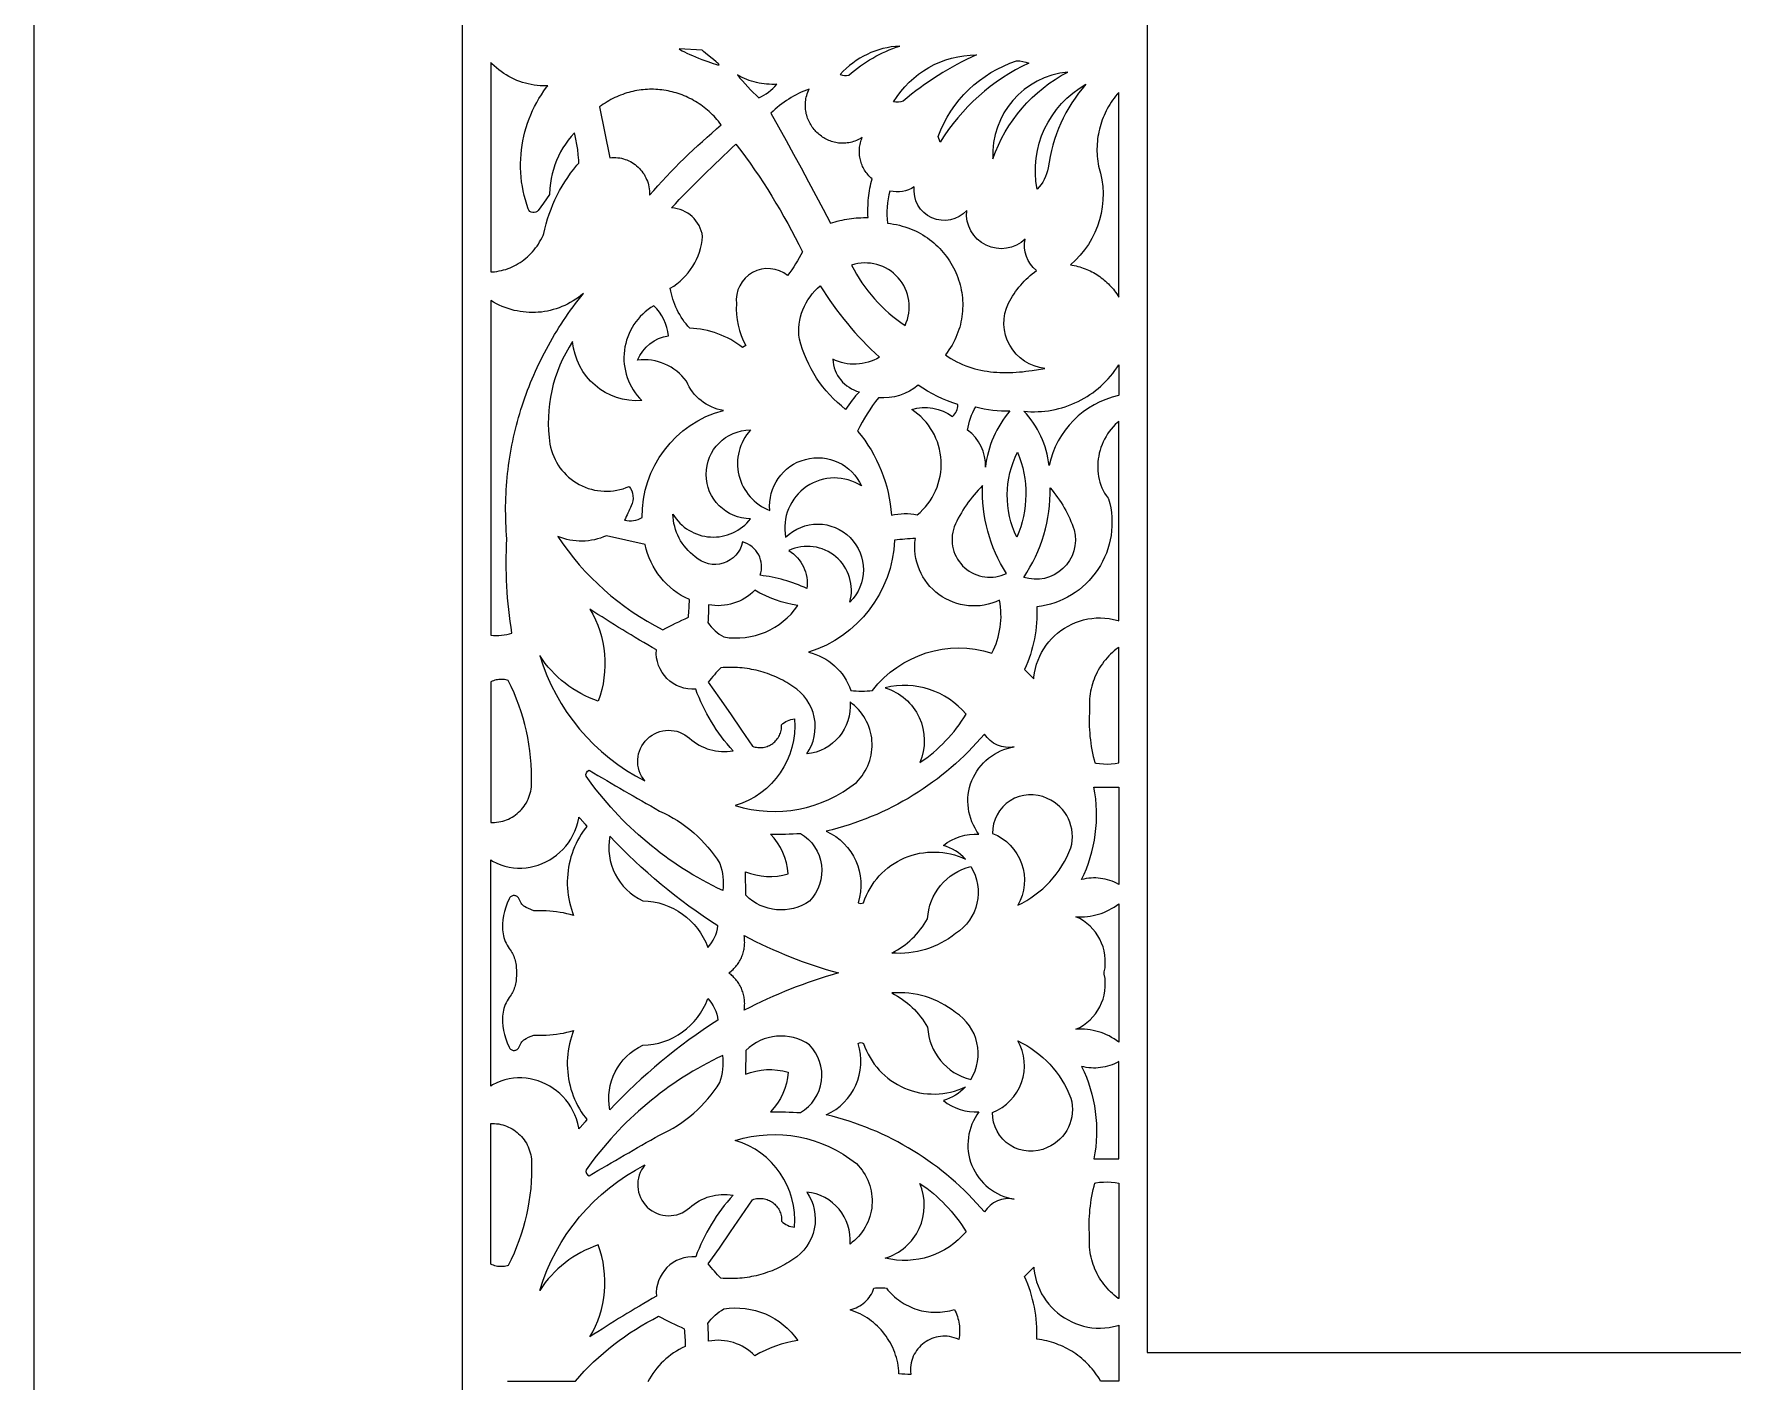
# Model space of a CAD drawing. Extents: x -625 to 625, y -425 to 425.
# Drawn here: x -625 to -327.6, y -235 to 1 of the extents above; entities that cross this region are included whole.
import ezdxf

# ---------------------------------------------------------------- set-up
doc = ezdxf.new("R2010")
doc.units = 0
doc.header["$MEASUREMENT"] = 0
doc.layers.add('COUCHE_3', color=150, linetype='CONTINUOUS')
doc.layers.add('LAYER_1', color=18, linetype='CONTINUOUS')

msp = doc.modelspace()

# ---------------------------------------------------------------- linework, layer by layer
at = {"layer": 'COUCHE_3'}
msp.add_lwpolyline([(-550, -345, 0.414214), (-545, -350), (545, -350, 0.414214), (550, -345), (550, 345, 0.414214), (545, 350), (-545, 350, 0.414214), (-550, 345)], format="xyb", close=True, dxfattribs=at)
msp.add_lwpolyline([(430, -230), (430, 230), (-430, 230), (-430, -230)], close=True, dxfattribs=at)
at = {"layer": 'LAYER_1'}
for points in [[(-625, -425), (625, -425), (625, 425), (-625, 425)], [(-512.02, -1.59), (-511.76, -1.75), (-511.44, -1.93), (-511.06, -2.12), (-510.63, -2.33), (-510.15, -2.55), (-509.65, -2.77), (-508.59, -3.22), (-508.05, -3.43), (-507.51, -3.63), (-507, -3.82), (-506.51, -3.99), (-506.05, -4.14), (-505.64, -4.26), (-505.28, -4.35), (-504.98, -4.4), (-505.06, -4.29), (-505.17, -4.16), (-505.33, -4.01), (-505.51, -3.84), (-505.95, -3.47), (-506.43, -3.08), (-507.37, -2.34), (-507.73, -2.03), (-507.86, -1.91), (-507.95, -1.81)], [(-525.92, -11.74), (-524.13, -20.67), (-523.77, -20.63), (-523.43, -20.62), (-523.08, -20.63), (-522.74, -20.65), (-522.41, -20.7), (-522.08, -20.76), (-521.75, -20.84), (-521.44, -20.94), (-521.13, -21.05), (-520.82, -21.18), (-520.53, -21.33), (-520.24, -21.49), (-519.97, -21.67), (-519.7, -21.86), (-519.44, -22.07), (-519.2, -22.29), (-518.96, -22.52), (-518.74, -22.76), (-518.53, -23.02), (-518.33, -23.29), (-518.15, -23.56), (-517.98, -23.85), (-517.83, -24.15), (-517.69, -24.46), (-517.56, -24.77), (-517.45, -25.1), (-517.36, -25.43), (-517.29, -25.77), (-517.23, -26.12), (-517.19, -26.47), (-517.17, -26.83), (-517.17, -27.2), (-516.44, -26.37), (-515.7, -25.55), (-514.96, -24.74), (-514.21, -23.94), (-513.45, -23.14), (-512.68, -22.36), (-511.91, -21.57), (-511.12, -20.8), (-510.34, -20.04), (-509.54, -19.28), (-508.74, -18.53), (-507.93, -17.79), (-507.11, -17.05), (-506.29, -16.33), (-505.46, -15.61), (-504.63, -14.9), (-504.87, -14.58), (-505.12, -14.27), (-505.37, -13.97), (-505.63, -13.68), (-505.89, -13.39), (-506.16, -13.11), (-506.44, -12.84), (-506.72, -12.58), (-507.01, -12.33), (-507.3, -12.08), (-507.6, -11.85), (-507.9, -11.62), (-508.2, -11.4), (-508.51, -11.19), (-508.83, -10.98), (-509.15, -10.79), (-509.47, -10.6), (-509.79, -10.42), (-510.12, -10.25), (-510.46, -10.09), (-510.79, -9.94), (-511.13, -9.8), (-511.47, -9.66), (-511.82, -9.53), (-512.16, -9.41), (-512.51, -9.3), (-512.86, -9.2), (-513.22, -9.11), (-513.57, -9.03), (-513.93, -8.95), (-514.29, -8.88), (-514.65, -8.83), (-515.01, -8.78), (-515.37, -8.74), (-515.73, -8.71), (-516.1, -8.68), (-516.46, -8.67), (-516.83, -8.66), (-517.19, -8.67), (-517.56, -8.68), (-517.92, -8.7), (-518.29, -8.74), (-518.65, -8.78), (-519.01, -8.82), (-519.38, -8.88), (-519.74, -8.95), (-520.1, -9.03), (-520.46, -9.11), (-520.82, -9.21), (-521.18, -9.31), (-521.53, -9.42), (-521.88, -9.55), (-522.24, -9.68), (-522.58, -9.82), (-522.93, -9.97), (-523.28, -10.13), (-523.62, -10.3), (-523.96, -10.48), (-524.29, -10.66), (-524.62, -10.86), (-524.95, -11.07), (-525.28, -11.28), (-525.6, -11.51)], [(-501.79, -6.15), (-501.35, -6.69), (-500.91, -7.21), (-500.45, -7.73), (-499.99, -8.23), (-499.51, -8.73), (-499.03, -9.21), (-498.53, -9.68), (-498.03, -10.14), (-497.58, -9.93), (-497.15, -9.69), (-496.73, -9.43), (-496.32, -9.14), (-495.93, -8.83), (-495.56, -8.5), (-495.21, -8.15), (-494.87, -7.77), (-495.32, -7.8), (-495.77, -7.8), (-496.22, -7.79), (-496.67, -7.77), (-497.12, -7.73), (-497.56, -7.67), (-498, -7.59), (-498.44, -7.49), (-498.87, -7.38), (-499.31, -7.26), (-499.73, -7.11), (-500.15, -6.95), (-500.57, -6.78), (-500.98, -6.58), (-501.39, -6.38)], [(-489.24, -8.62), (-489.71, -8.79), (-490.17, -8.98), (-490.62, -9.18), (-491.07, -9.4), (-491.52, -9.62), (-491.95, -9.86), (-492.38, -10.11), (-492.8, -10.37), (-493.22, -10.64), (-493.63, -10.92), (-494.03, -11.22), (-494.42, -11.53), (-494.81, -11.84), (-495.18, -12.17), (-495.55, -12.51), (-495.91, -12.86), (-494.58, -15.25), (-493.25, -17.64), (-491.94, -20.04), (-490.63, -22.45), (-489.33, -24.86), (-488.04, -27.27), (-486.77, -29.69), (-485.5, -32.12), (-485.1, -31.99), (-484.69, -31.88), (-484.29, -31.77), (-483.88, -31.67), (-483.47, -31.58), (-483.06, -31.5), (-482.65, -31.42), (-482.23, -31.36), (-481.82, -31.3), (-481.4, -31.25), (-480.99, -31.21), (-480.57, -31.18), (-480.15, -31.16), (-479.73, -31.15), (-479.31, -31.14), (-478.89, -31.14), (-478.92, -30.71), (-478.93, -30.28), (-478.93, -29.85), (-478.93, -29.42), (-478.91, -29), (-478.89, -28.57), (-478.86, -28.14), (-478.82, -27.71), (-478.78, -27.28), (-478.72, -26.86), (-478.66, -26.43), (-478.58, -26.01), (-478.5, -25.59), (-478.42, -25.17), (-478.32, -24.75), (-478.21, -24.33), (-478.41, -24.16), (-478.59, -23.99), (-478.77, -23.81), (-478.93, -23.62), (-479.09, -23.43), (-479.24, -23.23), (-479.39, -23.03), (-479.52, -22.82), (-479.64, -22.61), (-479.76, -22.39), (-479.86, -22.17), (-479.96, -21.94), (-480.05, -21.71), (-480.13, -21.48), (-480.2, -21.25), (-480.26, -21.01), (-480.31, -20.77), (-480.35, -20.53), (-480.39, -20.28), (-480.41, -20.04), (-480.42, -19.79), (-480.43, -19.55), (-480.42, -19.3), (-480.41, -19.05), (-480.38, -18.8), (-480.34, -18.56), (-480.3, -18.31), (-480.24, -18.07), (-480.18, -17.82), (-480.1, -17.58), (-480.01, -17.34), (-479.92, -17.1), (-480.17, -17.26), (-480.44, -17.4), (-480.7, -17.53), (-480.96, -17.64), (-481.22, -17.75), (-481.48, -17.84), (-481.75, -17.91), (-482.01, -17.98), (-482.27, -18.03), (-482.54, -18.07), (-482.8, -18.1), (-483.06, -18.12), (-483.32, -18.13), (-483.57, -18.12), (-483.83, -18.11), (-484.08, -18.08), (-484.33, -18.05), (-484.58, -18), (-484.83, -17.95), (-485.07, -17.88), (-485.31, -17.8), (-485.55, -17.72), (-485.78, -17.63), (-486.01, -17.52), (-486.24, -17.41), (-486.46, -17.29), (-486.67, -17.16), (-486.88, -17.03), (-487.09, -16.88), (-487.29, -16.73), (-487.48, -16.57), (-487.67, -16.41), (-487.86, -16.24), (-488.03, -16.06), (-488.2, -15.87), (-488.37, -15.68), (-488.52, -15.48), (-488.67, -15.28), (-488.81, -15.07), (-488.95, -14.85), (-489.07, -14.63), (-489.19, -14.4), (-489.3, -14.17), (-489.4, -13.94), (-489.5, -13.7), (-489.58, -13.46), (-489.65, -13.21), (-489.72, -12.96), (-489.77, -12.71), (-489.81, -12.45), (-489.85, -12.19), (-489.87, -11.92), (-489.88, -11.66), (-489.89, -11.39), (-489.88, -11.12), (-489.85, -10.85), (-489.82, -10.57), (-489.78, -10.3), (-489.72, -10.02), (-489.65, -9.74), (-489.57, -9.46), (-489.47, -9.18), (-489.36, -8.9)], [(-545, -104.3), (-544.53, -104.35), (-544.06, -104.37), (-543.59, -104.37), (-543.12, -104.33), (-542.65, -104.27), (-542.19, -104.19), (-541.73, -104.07), (-541.28, -103.93), (-541.44, -102.91), (-541.59, -101.89), (-541.72, -100.86), (-541.84, -99.84), (-541.95, -98.81), (-542.04, -97.78), (-542.11, -96.75), (-542.18, -95.72), (-542.23, -94.69), (-542.26, -93.66), (-542.28, -92.63), (-542.29, -91.6), (-542.28, -90.57), (-542.26, -89.54), (-542.22, -88.5), (-542.17, -87.47), (-542.23, -86.75), (-542.28, -86.03), (-542.32, -85.31), (-542.35, -84.59), (-542.37, -83.87), (-542.38, -83.14), (-542.39, -82.42), (-542.39, -81.71), (-542.37, -80.99), (-542.35, -80.27), (-542.32, -79.55), (-542.28, -78.84), (-542.24, -78.12), (-542.18, -77.41), (-542.11, -76.69), (-542.04, -75.98), (-541.96, -75.27), (-541.87, -74.56), (-541.77, -73.85), (-541.66, -73.14), (-541.54, -72.44), (-541.42, -71.73), (-541.29, -71.03), (-541.14, -70.33), (-540.99, -69.63), (-540.83, -68.93), (-540.67, -68.24), (-540.49, -67.54), (-540.31, -66.85), (-540.11, -66.16), (-539.91, -65.48), (-539.7, -64.79), (-539.49, -64.11), (-539.26, -63.43), (-539.03, -62.75), (-538.79, -62.07), (-538.54, -61.4), (-538.28, -60.73), (-538.01, -60.06), (-537.74, -59.4), (-537.45, -58.73), (-537.16, -58.07), (-536.86, -57.42), (-536.56, -56.76), (-536.24, -56.11), (-535.92, -55.47), (-535.59, -54.82), (-535.25, -54.18), (-534.9, -53.54), (-534.54, -52.91), (-534.18, -52.28), (-533.81, -51.65), (-533.43, -51.03), (-533.05, -50.41), (-532.65, -49.79), (-532.25, -49.18), (-531.84, -48.57), (-531.42, -47.97), (-531, -47.36), (-530.56, -46.77), (-530.12, -46.18), (-529.67, -45.59), (-529.22, -45), (-528.75, -44.42), (-529.2, -44.79), (-529.65, -45.13), (-530.11, -45.45), (-530.58, -45.75), (-531.06, -46.03), (-531.54, -46.29), (-532.03, -46.53), (-532.53, -46.74), (-533.03, -46.94), (-533.54, -47.12), (-534.05, -47.27), (-534.56, -47.41), (-535.08, -47.52), (-535.6, -47.62), (-536.13, -47.69), (-536.66, -47.74), (-537.18, -47.77), (-537.71, -47.78), (-538.24, -47.77), (-538.78, -47.74), (-539.31, -47.68), (-539.84, -47.61), (-540.37, -47.51), (-540.89, -47.4), (-541.42, -47.26), (-541.94, -47.1), (-542.46, -46.92), (-542.98, -46.71), (-543.49, -46.49), (-544, -46.24), (-544.5, -45.97), (-545, -45.68)], [(-540.51, -163.5), (-540.5, -163.78), (-540.5, -164.05), (-540.52, -164.33), (-540.54, -164.6), (-540.57, -164.87), (-540.61, -165.14), (-540.67, -165.41), (-540.73, -165.67), (-540.8, -165.93), (-540.88, -166.18), (-540.97, -166.43), (-541.07, -166.67), (-541.19, -166.9), (-541.31, -167.12), (-541.44, -167.34), (-541.58, -167.54), (-541.76, -167.79), (-541.96, -168.09), (-542.14, -168.4), (-542.3, -168.72), (-542.44, -169.04), (-542.57, -169.37), (-542.68, -169.7), (-542.77, -170.04), (-542.84, -170.38), (-542.9, -170.72), (-542.94, -171.07), (-542.96, -171.43), (-542.96, -172.13), (-542.9, -172.84), (-542.77, -173.56), (-542.6, -174.29), (-542.37, -175.02), (-542.1, -175.76), (-541.78, -176.49), (-541.72, -176.62), (-541.63, -176.74), (-541.54, -176.83), (-541.44, -176.92), (-541.32, -176.98), (-541.2, -177.03), (-541.08, -177.06), (-540.95, -177.07), (-540.83, -177.07), (-540.7, -177.05), (-540.58, -177.01), (-540.46, -176.95), (-540.35, -176.88), (-540.25, -176.79), (-540.16, -176.68), (-540.09, -176.56), (-539.78, -175.96), (-539.65, -175.76), (-539.53, -175.58), (-539.42, -175.44), (-539.31, -175.33), (-539.19, -175.23), (-539.09, -175.14), (-538.78, -174.96), (-538.39, -174.77), (-537.45, -174.38), (-537.07, -174.4), (-536.46, -174.41), (-535.86, -174.41), (-535.26, -174.39), (-534.65, -174.35), (-534.05, -174.29), (-533.45, -174.22), (-532.86, -174.13), (-532.26, -174.02), (-531.67, -173.89), (-531.08, -173.75), (-530.49, -173.59), (-530.67, -174.09), (-530.87, -174.68), (-531.05, -175.29), (-531.2, -175.89), (-531.32, -176.51), (-531.42, -177.12), (-531.5, -177.74), (-531.55, -178.35), (-531.58, -178.97), (-531.58, -179.59), (-531.56, -180.21), (-531.52, -180.83), (-531.45, -181.44), (-531.36, -182.05), (-531.24, -182.66), (-531.1, -183.26), (-530.94, -183.86), (-530.75, -184.45), (-530.54, -185.04), (-530.31, -185.61), (-530.05, -186.18), (-529.77, -186.74), (-529.46, -187.28), (-529.14, -187.82), (-528.79, -188.34), (-528.41, -188.85), (-528.15, -189.17), (-528.47, -189.56), (-529.31, -190.56), (-529.54, -190.8), (-529.56, -190.65), (-529.74, -189.85), (-529.97, -189.08), (-530.26, -188.35), (-530.59, -187.64), (-530.97, -186.97), (-531.4, -186.33), (-531.86, -185.73), (-532.36, -185.17), (-532.89, -184.64), (-533.46, -184.16), (-534.05, -183.73), (-534.67, -183.33), (-535.32, -182.98), (-535.98, -182.67), (-536.67, -182.42), (-537.37, -182.21), (-538.08, -182.05), (-538.81, -181.94), (-539.54, -181.89), (-540.28, -181.89), (-541.02, -181.95), (-541.76, -182.06), (-542.5, -182.23), (-543.23, -182.46), (-543.95, -182.75), (-544.66, -183.11), (-545, -183.31), (-545, -165.94), (-545, -163.5), (-545, -161.07), (-545, -143.7), (-544.66, -143.9), (-543.95, -144.25), (-543.23, -144.55), (-542.5, -144.78), (-541.76, -144.95), (-541.02, -145.06), (-540.28, -145.12), (-539.54, -145.12), (-538.81, -145.06), (-538.08, -144.96), (-537.37, -144.8), (-536.67, -144.59), (-535.98, -144.33), (-535.32, -144.03), (-534.67, -143.68), (-534.05, -143.28), (-533.46, -142.84), (-532.89, -142.36), (-532.36, -141.84), (-531.86, -141.28), (-531.4, -140.68), (-530.97, -140.04), (-530.59, -139.37), (-530.26, -138.66), (-529.97, -137.92), (-529.74, -137.15), (-529.56, -136.35), (-529.54, -136.2), (-529.31, -136.45), (-528.47, -137.45), (-528.15, -137.83), (-528.41, -138.15), (-528.79, -138.67), (-529.14, -139.19), (-529.46, -139.72), (-529.77, -140.27), (-530.05, -140.83), (-530.31, -141.4), (-530.54, -141.97), (-530.75, -142.56), (-530.94, -143.15), (-531.1, -143.74), (-531.24, -144.35), (-531.36, -144.95), (-531.45, -145.56), (-531.52, -146.18), (-531.56, -146.8), (-531.58, -147.41), (-531.58, -148.03), (-531.55, -148.65), (-531.5, -149.27), (-531.42, -149.89), (-531.32, -150.5), (-531.2, -151.11), (-531.05, -151.72), (-530.87, -152.32), (-530.67, -152.92), (-530.49, -153.42), (-531.08, -153.26), (-531.67, -153.11), (-532.26, -152.99), (-532.86, -152.88), (-533.45, -152.79), (-534.05, -152.71), (-534.65, -152.66), (-535.26, -152.62), (-535.86, -152.6), (-536.46, -152.59), (-537.07, -152.61), (-537.45, -152.63), (-538.39, -152.23), (-538.78, -152.05), (-539.09, -151.86), (-539.19, -151.78), (-539.31, -151.68), (-539.42, -151.56), (-539.53, -151.42), (-539.65, -151.25), (-539.78, -151.04), (-540.09, -150.45), (-540.16, -150.32), (-540.25, -150.22), (-540.35, -150.12), (-540.46, -150.05), (-540.58, -150), (-540.7, -149.96), (-540.83, -149.94), (-540.95, -149.93), (-541.08, -149.95), (-541.2, -149.98), (-541.32, -150.03), (-541.44, -150.09), (-541.54, -150.17), (-541.63, -150.27), (-541.72, -150.38), (-541.78, -150.52), (-542.1, -151.25), (-542.37, -151.99), (-542.6, -152.72), (-542.77, -153.45), (-542.9, -154.17), (-542.96, -154.88), (-542.96, -155.57), (-542.94, -155.94), (-542.9, -156.28), (-542.84, -156.63), (-542.77, -156.97), (-542.68, -157.3), (-542.57, -157.64), (-542.44, -157.96), (-542.3, -158.29), (-542.14, -158.6), (-541.96, -158.91), (-541.76, -159.22), (-541.58, -159.47), (-541.44, -159.67), (-541.31, -159.89), (-541.19, -160.11), (-541.07, -160.34), (-540.97, -160.58), (-540.88, -160.83), (-540.8, -161.08), (-540.73, -161.34), (-540.67, -161.6), (-540.61, -161.86), (-540.57, -162.13), (-540.54, -162.4), (-540.52, -162.68), (-540.5, -162.95), (-540.5, -163.23)], [(-484.11, -163.5), (-485.18, -163.81), (-486.24, -164.13), (-487.3, -164.47), (-488.36, -164.81), (-489.41, -165.18), (-490.45, -165.55), (-491.49, -165.94), (-492.53, -166.34), (-493.56, -166.76), (-494.58, -167.19), (-495.6, -167.63), (-496.62, -168.09), (-497.62, -168.56), (-498.63, -169.04), (-499.62, -169.54), (-500.61, -170.04), (-500.57, -169.81), (-500.55, -169.57), (-500.53, -169.34), (-500.52, -169.1), (-500.51, -168.87), (-500.52, -168.63), (-500.53, -168.4), (-500.55, -168.17), (-500.58, -167.94), (-500.62, -167.71), (-500.67, -167.48), (-500.72, -167.26), (-500.78, -167.04), (-500.85, -166.82), (-500.93, -166.6), (-501.01, -166.39), (-501.1, -166.18), (-501.2, -165.97), (-501.3, -165.76), (-501.42, -165.56), (-501.54, -165.36), (-501.66, -165.17), (-501.8, -164.98), (-501.94, -164.8), (-502.08, -164.62), (-502.24, -164.44), (-502.4, -164.27), (-502.56, -164.11), (-502.74, -163.95), (-502.91, -163.79), (-503.1, -163.65), (-503.29, -163.5), (-503.1, -163.36), (-502.91, -163.21), (-502.74, -163.06), (-502.56, -162.9), (-502.4, -162.73), (-502.24, -162.56), (-502.08, -162.39), (-501.94, -162.21), (-501.8, -162.02), (-501.66, -161.84), (-501.54, -161.64), (-501.42, -161.45), (-501.3, -161.24), (-501.2, -161.04), (-501.1, -160.83), (-501.01, -160.62), (-500.93, -160.41), (-500.85, -160.19), (-500.78, -159.97), (-500.72, -159.75), (-500.67, -159.52), (-500.62, -159.3), (-500.58, -159.07), (-500.55, -158.84), (-500.53, -158.61), (-500.52, -158.37), (-500.51, -158.14), (-500.52, -157.91), (-500.53, -157.67), (-500.55, -157.43), (-500.57, -157.2), (-500.61, -156.96), (-499.62, -157.47), (-498.63, -157.97), (-497.62, -158.45), (-496.62, -158.92), (-495.6, -159.38), (-494.58, -159.82), (-493.56, -160.25), (-492.53, -160.66), (-491.49, -161.07), (-490.45, -161.46), (-489.41, -161.83), (-488.36, -162.19), (-487.3, -162.54), (-486.24, -162.88), (-485.18, -163.2)], [(-482.07, -222.53), (-481.71, -222.43), (-481.35, -222.31), (-481.01, -222.17), (-480.67, -222.01), (-480.35, -221.83), (-480.05, -221.63), (-479.75, -221.41), (-479.47, -221.17), (-479.21, -220.92), (-478.96, -220.65), (-478.73, -220.36), (-478.52, -220.06), (-478.33, -219.75), (-478.15, -219.42), (-478, -219.08), (-477.87, -218.72), (-477.6, -218.69), (-477.32, -218.67), (-477.05, -218.65), (-476.78, -218.65), (-476.51, -218.65), (-476.24, -218.67), (-475.97, -218.69), (-475.7, -218.72), (-475.43, -219.06), (-475.15, -219.38), (-474.86, -219.68), (-474.56, -219.98), (-474.25, -220.26), (-473.93, -220.53), (-473.6, -220.78), (-473.27, -221.02), (-472.92, -221.25), (-472.57, -221.46), (-472.21, -221.66), (-471.85, -221.85), (-471.48, -222.02), (-471.1, -222.18), (-470.71, -222.32), (-470.33, -222.45), (-469.93, -222.57), (-469.54, -222.67), (-469.14, -222.75), (-468.73, -222.82), (-468.33, -222.88), (-467.92, -222.92), (-467.51, -222.94), (-467.09, -222.95), (-466.68, -222.94), (-466.27, -222.92), (-465.85, -222.88), (-465.44, -222.83), (-465.02, -222.76), (-464.61, -222.67), (-464.2, -222.57), (-463.79, -222.45), (-463.64, -222.75), (-463.5, -223.06), (-463.37, -223.38), (-463.26, -223.7), (-463.16, -224.03), (-463.08, -224.35), (-463.01, -224.68), (-462.95, -225.02), (-462.91, -225.35), (-462.88, -225.69), (-462.87, -226.03), (-462.87, -226.37), (-462.89, -226.71), (-462.92, -227.04), (-462.96, -227.38), (-463.02, -227.72), (-463.22, -227.63), (-463.42, -227.55), (-463.82, -227.4), (-464.23, -227.29), (-464.63, -227.21), (-465.03, -227.16), (-465.43, -227.13), (-465.83, -227.14), (-466.22, -227.17), (-466.61, -227.23), (-466.99, -227.31), (-467.36, -227.42), (-467.72, -227.55), (-468.07, -227.7), (-468.42, -227.87), (-468.75, -228.07), (-469.06, -228.29), (-469.36, -228.52), (-469.65, -228.78), (-469.92, -229.05), (-470.17, -229.34), (-470.4, -229.65), (-470.62, -229.97), (-470.81, -230.31), (-470.98, -230.66), (-471.13, -231.03), (-471.25, -231.4), (-471.35, -231.79), (-471.42, -232.19), (-471.46, -232.6), (-471.48, -233.02), (-471.47, -233.23), (-471.46, -233.45), (-471.44, -233.66), (-471.41, -233.88), (-471.93, -233.85), (-472.45, -233.82), (-472.97, -233.77), (-473.49, -233.71), (-473.52, -233.23), (-473.57, -232.75), (-473.64, -232.28), (-473.72, -231.81), (-473.82, -231.35), (-473.94, -230.9), (-474.08, -230.45), (-474.23, -230), (-474.4, -229.57), (-474.59, -229.14), (-474.79, -228.72), (-475, -228.31), (-475.24, -227.91), (-475.48, -227.52), (-475.74, -227.14), (-476.02, -226.77), (-476.3, -226.4), (-476.61, -226.05), (-476.92, -225.72), (-477.25, -225.39), (-477.59, -225.07), (-477.94, -224.77), (-478.31, -224.48), (-478.68, -224.2), (-479.07, -223.94), (-479.47, -223.69), (-479.88, -223.46), (-480.3, -223.24), (-480.73, -223.04), (-481.16, -222.85), (-481.61, -222.68)]]:
    msp.add_lwpolyline(points, close=True, dxfattribs=at)
for points in [[(-473.37, -1.1, 0.199902), (-483.77, -6.06, 0.180062), (-482.28, -6.18, -0.103073)], [(-459.92, -2.63, 0.071113), (-472.77, -10.75, -0.152933), (-474.44, -10.86, -0.262057)], [(-545, -40.67), (-544.72, -40.66), (-544.32, -40.62), (-543.91, -40.57), (-543.52, -40.5), (-543.13, -40.42), (-542.74, -40.32), (-542.35, -40.21), (-541.97, -40.08), (-541.6, -39.93), (-541.23, -39.77), (-540.87, -39.6), (-540.52, -39.41), (-540.17, -39.21), (-539.83, -38.99), (-539.49, -38.77), (-539.17, -38.52), (-538.85, -38.27), (-538.54, -38), (-538.24, -37.72), (-537.95, -37.43), (-537.67, -37.12), (-537.4, -36.8), (-537.14, -36.47), (-536.89, -36.13), (-536.65, -35.78), (-536.43, -35.42), (-536.21, -35.05), (-536.01, -34.66), (-535.83, -34.27), (-535.68, -33.93), (-535.51, -33.15), (-535.29, -32.26), (-535.03, -31.39), (-534.75, -30.52), (-534.44, -29.67), (-534.1, -28.83), (-533.74, -28.01), (-533.35, -27.2), (-532.93, -26.4), (-532.49, -25.62), (-532.02, -24.85), (-531.52, -24.1), (-531, -23.37), (-530.46, -22.66), (-529.89, -21.97), (-529.57, -21.61), (-529.59, -21.06), (-529.66, -20.14), (-529.76, -19.23), (-529.9, -18.32), (-530.08, -17.42), (-530.29, -16.53), (-530.35, -16.3), (-530.38, -16.33), (-530.92, -16.94), (-531.43, -17.58), (-531.9, -18.25), (-532.34, -18.94), (-532.75, -19.65), (-533.12, -20.38), (-533.45, -21.14), (-533.75, -21.91), (-534.01, -22.69), (-534.23, -23.5), (-534.41, -24.31), (-534.55, -25.14), (-534.65, -25.98), (-534.73, -27.12), (-535.76, -28.63), (-536.68, -29.88, -0.606754), (-538.43, -29.61), (-538.69, -28.85), (-538.93, -28.06), (-539.13, -27.27), (-539.31, -26.47), (-539.46, -25.67), (-539.58, -24.87), (-539.67, -24.06), (-539.73, -23.26), (-539.76, -22.45), (-539.76, -21.65), (-539.74, -20.85), (-539.69, -20.05), (-539.61, -19.26), (-539.5, -18.47), (-539.37, -17.68), (-539.21, -16.9), (-539.02, -16.13), (-538.8, -15.36), (-538.56, -14.61), (-538.29, -13.86), (-537.99, -13.12), (-537.67, -12.39), (-537.32, -11.68), (-536.95, -10.98), (-536.55, -10.29), (-536.13, -9.61), (-535.68, -8.96), (-535.2, -8.31), (-534.99, -8.05), (-535.29, -8.06), (-535.82, -8.06), (-536.34, -8.04), (-536.87, -7.99), (-537.39, -7.92), (-537.91, -7.84), (-538.42, -7.73), (-538.93, -7.6), (-539.43, -7.45), (-539.92, -7.28), (-540.41, -7.1), (-540.89, -6.89), (-541.36, -6.66), (-541.83, -6.42), (-542.28, -6.15), (-542.73, -5.87), (-543.17, -5.57), (-543.59, -5.25), (-544, -4.91), (-544.41, -4.56), (-544.8, -4.19), (-545, -3.98)], [(-452.89, -3.67, -0.088638), (-450.76, -4.06, 0.14465), (-466.27, -17.92), (-466.61, -16.92, -0.228526)], [(-443.92, -5.64, 0.400641), (-457.05, -20.83, -0.191625)], [(-440.77, -7.78, 0.148801), (-447.35, -22.43, -0.149579), (-449.31, -26.18, -0.32029)], [(-435, -45.07), (-435, -9.21), (-435.29, -9.54), (-435.57, -9.88), (-435.83, -10.23), (-436.09, -10.58), (-436.33, -10.94), (-436.57, -11.31), (-436.79, -11.68), (-437, -12.06), (-437.2, -12.44), (-437.39, -12.83), (-437.57, -13.23), (-437.73, -13.62), (-437.89, -14.03), (-438.03, -14.43), (-438.16, -14.84), (-438.28, -15.26), (-438.39, -15.67), (-438.48, -16.09), (-438.57, -16.52), (-438.64, -16.94), (-438.7, -17.37), (-438.74, -17.8), (-438.78, -18.23), (-438.8, -18.67), (-438.81, -19.1), (-438.81, -19.54), (-438.79, -19.97), (-438.76, -20.41), (-438.72, -20.85), (-438.67, -21.28), (-438.6, -21.72), (-438.52, -22.16, -0.303459), (-443.46, -39.44), (-443.13, -39.49), (-442.81, -39.56), (-442.48, -39.62), (-442.16, -39.7), (-441.84, -39.79), (-441.53, -39.89), (-441.21, -39.99), (-440.9, -40.1), (-440.6, -40.23), (-440.3, -40.36), (-440, -40.49), (-439.71, -40.64), (-439.42, -40.79), (-439.14, -40.95), (-438.86, -41.12), (-438.59, -41.3), (-438.32, -41.48), (-438.06, -41.68), (-437.8, -41.87), (-437.54, -42.08), (-437.3, -42.29), (-437.06, -42.51), (-436.82, -42.74), (-436.59, -42.97), (-436.37, -43.21), (-436.15, -43.46), (-435.94, -43.71), (-435.74, -43.97), (-435.55, -44.23), (-435.36, -44.51), (-435.17, -44.78)], [(-502.04, -18.27, -0.049505), (-490.4, -37.12, -0.043369), (-492.99, -41.27, 0.664616), (-501.97, -46.24, 0.134719), (-500.34, -53.53), (-500.88, -53.93, 0.16006), (-510.14, -50.53, -0.14921), (-513.54, -43.52, 0.243063), (-507.89, -34.47, 0.357023), (-513.34, -29.43, -0.015353)], [(-475.09, -26.49, 0.101667), (-475.49, -32.13), (-474.96, -32.19), (-474.44, -32.28), (-473.92, -32.37), (-473.42, -32.49), (-472.92, -32.62), (-472.44, -32.76), (-471.96, -32.93), (-471.49, -33.1), (-471.04, -33.29), (-470.59, -33.49), (-470.15, -33.71), (-469.72, -33.94), (-469.31, -34.18), (-468.9, -34.44), (-468.5, -34.71), (-468.12, -34.99), (-467.74, -35.28), (-467.38, -35.58), (-467.03, -35.89), (-466.69, -36.22), (-466.36, -36.55), (-466.04, -36.89), (-465.73, -37.24), (-465.44, -37.6), (-465.16, -37.97), (-464.89, -38.35), (-464.63, -38.74), (-464.39, -39.13), (-464.16, -39.53), (-463.94, -39.94), (-463.73, -40.35), (-463.54, -40.77), (-463.36, -41.19), (-463.2, -41.62), (-463.05, -42.06), (-462.91, -42.5), (-462.79, -42.94), (-462.68, -43.39), (-462.58, -43.84), (-462.5, -44.29), (-462.44, -44.75), (-462.39, -45.21), (-462.35, -45.67), (-462.33, -46.13), (-462.33, -46.6), (-462.34, -47.06), (-462.37, -47.53), (-462.41, -47.99), (-462.47, -48.46), (-462.54, -48.93), (-462.63, -49.39), (-462.74, -49.85), (-462.86, -50.32), (-463, -50.78), (-463.16, -51.23), (-463.33, -51.69), (-463.52, -52.14), (-463.73, -52.59), (-463.96, -53.03), (-464.2, -53.48), (-464.47, -53.91), (-464.75, -54.34), (-465.04, -54.77), (-465.36, -55.19), (-464.87, -55.53), (-464.38, -55.85), (-463.88, -56.14), (-463.37, -56.42), (-462.86, -56.67), (-462.34, -56.9), (-461.81, -57.11), (-461.28, -57.3), (-460.75, -57.47), (-460.21, -57.63), (-459.67, -57.76), (-459.13, -57.88), (-458.58, -57.99), (-458.03, -58.07), (-457.47, -58.14), (-456.92, -58.2), (-456.36, -58.24), (-455.8, -58.27), (-455.23, -58.29), (-454.67, -58.29), (-454.11, -58.28), (-453.54, -58.26), (-452.98, -58.23), (-452.41, -58.19), (-451.84, -58.14), (-451.28, -58.08), (-450.72, -58.02), (-450.15, -57.94), (-449.03, -57.77), (-447.92, -57.57, -0.52106), (-454.31, -46.13, -0.114668), (-449.39, -40.42, -0.284712), (-451.39, -34.9, -0.696648), (-461.63, -29.93, -0.726017), (-470.82, -25.75, -0.20843)], [(-481.78, -39.48, 0.130387), (-472.43, -50.04, 0.658893)], [(-487.27, -43.09, 0.070225), (-476.92, -55.62, -0.255113), (-485.09, -55.96, 0.328175), (-480.42, -61.68, 0.048), (-482.84, -64.74, -0.166617), (-490.94, -52.42, -0.260364)], [(-519.28, -56.12, -0.260252), (-513.84, -51.84, 0.167096), (-516.43, -46.6, 0.493524), (-518.54, -63.22, -0.411118), (-530.65, -52.86, 0.186909), (-534.62, -70.83, 0.486535), (-520.74, -78.24, -0.285149), (-520.4, -81.64, -0.015682), (-521.55, -84.16, 0.180266), (-518.46, -83.72, -0.343767), (-504.25, -64.92, -0.263043), (-510.71, -59.82, 0.27)], [(-435, -62.25), (-435.02, -62.34, 0.294067), (-447.2, -74.59, 0.165792), (-451.63, -65.06), (-451, -65.12), (-450.38, -65.15), (-449.76, -65.16), (-449.14, -65.14), (-448.53, -65.11), (-447.92, -65.05), (-447.31, -64.98), (-446.71, -64.88), (-446.11, -64.76), (-445.52, -64.62), (-444.94, -64.46), (-444.36, -64.28), (-443.79, -64.08), (-443.23, -63.86), (-442.68, -63.63), (-442.13, -63.37), (-441.6, -63.1), (-441.07, -62.8), (-440.55, -62.49), (-440.05, -62.16), (-439.55, -61.82), (-439.07, -61.45), (-438.6, -61.07), (-438.14, -60.68), (-437.7, -60.26), (-437.27, -59.83), (-436.85, -59.39), (-436.45, -58.93), (-436.06, -58.45), (-435.69, -57.96), (-435.34, -57.45), (-435, -56.93)], [(-477.1, -62.7, 0.054599), (-480.73, -68.55, -0.157976), (-474.81, -83.31, -0.122041), (-470.32, -83.24, 0.506566), (-471.26, -64.76, -0.229925), (-464.12, -65.97, 0.244526), (-463.17, -63.92, -0.070676), (-470.11, -60.52, -0.194819)], [(-460.04, -64.32, 0.071392), (-454.05, -65, 0.152277), (-458.34, -74.87, 0.253658), (-461.47, -68.4, -0.106904)], [(-489.62, -96.15, 0.081447), (-497.81, -93.82, 0.43557), (-500.87, -87.97, -0.585279), (-509.18, -90.56, -0.231059), (-513.09, -83.11, 0.528721), (-499.48, -83.91, -1), (-499.51, -68.36, 0.527165), (-496.11, -82.45, -0.846436), (-480.04, -78.16, 0.660776), (-493.34, -87.16, -1), (-482.09, -98.51, 0.639339), (-492.77, -89.47, -0.297019)], [(-449.88, -111.95), (-449.86, -111.66), (-449.75, -110.89), (-449.6, -110.13), (-449.39, -109.39), (-449.14, -108.67), (-448.84, -107.98), (-448.51, -107.32), (-448.13, -106.68), (-447.71, -106.07), (-447.25, -105.49), (-446.77, -104.94), (-446.25, -104.42), (-445.7, -103.94), (-445.12, -103.49), (-444.51, -103.08), (-443.88, -102.71), (-443.23, -102.38), (-442.55, -102.09), (-441.86, -101.84), (-441.15, -101.63), (-440.43, -101.47), (-439.69, -101.36), (-438.94, -101.29), (-438.19, -101.28), (-437.42, -101.31), (-436.66, -101.4), (-435.89, -101.54), (-435.12, -101.74), (-435, -101.78), (-435, -66.84), (-435.24, -67.05), (-435.62, -67.41), (-435.99, -67.79), (-436.33, -68.2), (-436.65, -68.62), (-436.95, -69.05), (-437.23, -69.5), (-437.48, -69.96), (-437.71, -70.43), (-437.92, -70.92), (-438.11, -71.41), (-438.27, -71.91), (-438.4, -72.42), (-438.51, -72.93), (-438.59, -73.44), (-438.65, -73.96), (-438.68, -74.47), (-438.68, -74.99), (-438.66, -75.5), (-438.61, -76.02), (-438.53, -76.52), (-438.43, -77.02), (-438.29, -77.52), (-438.13, -78), (-437.94, -78.48), (-437.72, -78.95), (-437.47, -79.4), (-437.19, -79.85), (-436.86, -80.3), (-436.78, -80.42, -0.465369), (-449.34, -99.34, -0.118482), (-451.49, -110.31)], [(-452.71, -72.25, -0.202648), (-452.85, -87.15, -0.235088)], [(-458.84, -78.1, 0.099546), (-463.81, -85.32, 0.674396), (-454.65, -93.48, -0.154799)], [(-447.03, -78.51, -0.099546), (-442.8, -85.88, -0.591476), (-451.65, -94.18, 0.154799)], [(-533.24, -87.01, 0.131494), (-514.86, -103.35, -0.015613), (-510.36, -101.17, 0.014201), (-510.2, -98.08, -0.242101), (-517.93, -88.44), (-524.73, -86.88, -0.210762)], [(-489.32, -107.3, -0.260176), (-481.94, -113.98, 0.071429), (-478.13, -113.98, -0.313845), (-457.23, -107.44, 0.172229), (-455.89, -98.19, -0.598525), (-470.62, -87.37, 0.018892), (-474.26, -87.67, -0.315589)], [(-506.85, -98.99, -0.020178), (-506.96, -102.09, 0.115727), (-504.17, -104.63, 0.290286), (-491.21, -99.13, -0.093313), (-498.73, -96.44, -0.250344)], [(-527.65, -99.73, -0.226899), (-526.17, -115.86, -0.168305), (-536.41, -107.9, 0.203895), (-518, -129.86, -0.930701), (-510.17, -122.38, 0.229894), (-502.55, -124.57, -0.097316), (-509.1, -113.77, -0.458333), (-515.99, -106.88, -0.01483)], [(-435, -126.68), (-435, -106.44), (-435.08, -106.5), (-435.44, -106.77), (-435.79, -107.05), (-436.12, -107.34), (-436.44, -107.64), (-436.75, -107.95), (-437.05, -108.28), (-437.34, -108.61), (-437.61, -108.95), (-437.87, -109.31), (-438.12, -109.67), (-438.36, -110.04), (-438.58, -110.42), (-438.79, -110.8), (-438.98, -111.2), (-439.16, -111.6), (-439.33, -112), (-439.48, -112.42), (-439.61, -112.83), (-439.73, -113.26), (-439.84, -113.69), (-439.93, -114.12), (-440, -114.56), (-440.06, -115), (-440.11, -115.45), (-440.13, -115.89), (-440.14, -116.35), (-440.13, -116.8), (-440.11, -117.27), (-440.11, -117.4, 0.086724), (-439.16, -126.7), (-439.04, -126.72), (-438.35, -126.82), (-437.67, -126.88), (-436.98, -126.89), (-436.3, -126.86), (-435.61, -126.78)], [(-499.16, -123.77), (-498.92, -123.85), (-498.68, -123.92), (-498.44, -123.96), (-498.2, -123.99), (-497.97, -124.01), (-497.73, -124.01), (-497.5, -124), (-497.27, -123.97), (-497.04, -123.93), (-496.82, -123.87), (-496.6, -123.8), (-496.39, -123.72), (-496.18, -123.62), (-495.98, -123.52), (-495.79, -123.4), (-495.6, -123.27), (-495.42, -123.13), (-495.25, -122.98), (-495.09, -122.82), (-494.94, -122.66), (-494.8, -122.48), (-494.67, -122.29), (-494.55, -122.09), (-494.44, -121.89), (-494.34, -121.68), (-494.26, -121.46), (-494.19, -121.24), (-494.13, -121.01), (-494.09, -120.77), (-494.07, -120.53), (-494.05, -120.28), (-494.06, -120.03, -0.182927), (-491.79, -118.98, -0.353746), (-502.16, -134.17, 0.250469), (-480.96, -130.1, 0.467604), (-482.07, -116.01, -0.410285), (-489.66, -125.13, 0.429437), (-492.07, -113.31), (-492.42, -113.07), (-492.77, -112.85), (-493.13, -112.63), (-493.49, -112.42), (-493.85, -112.22), (-494.22, -112.03), (-494.59, -111.85), (-494.97, -111.67), (-495.35, -111.51), (-495.73, -111.35), (-496.12, -111.2), (-496.51, -111.05), (-496.9, -110.92), (-497.29, -110.8), (-497.69, -110.68), (-498.09, -110.57), (-498.49, -110.47), (-498.89, -110.38), (-499.3, -110.3), (-499.7, -110.22), (-500.11, -110.16), (-500.52, -110.1), (-500.93, -110.06), (-501.35, -110.02), (-501.76, -109.99), (-502.17, -109.97), (-502.59, -109.96), (-503.01, -109.95), (-503.42, -109.96), (-503.84, -109.98), (-504.26, -110), (-504.68, -110.03, 0.029744), (-506.91, -112.53), (-504.94, -115.32), (-502.99, -118.12), (-501.06, -120.94)], [(-541.93, -112.27), (-542.1, -112.21), (-542.34, -112.15), (-542.59, -112.1), (-542.83, -112.07), (-543.08, -112.06), (-543.33, -112.06), (-543.58, -112.08), (-543.82, -112.11), (-544.06, -112.16), (-544.3, -112.22), (-544.54, -112.3), (-544.77, -112.39), (-544.99, -112.5), (-545, -112.5), (-545, -137.13), (-544.7, -137.14), (-544.33, -137.12), (-543.97, -137.09), (-543.6, -137.04), (-543.25, -136.98), (-542.9, -136.89), (-542.55, -136.78), (-542.22, -136.66), (-541.89, -136.52), (-541.57, -136.36), (-541.25, -136.19), (-540.95, -136), (-540.66, -135.8), (-540.38, -135.58), (-540.11, -135.35), (-539.85, -135.1), (-539.6, -134.84), (-539.37, -134.57), (-539.16, -134.29), (-538.95, -133.99), (-538.76, -133.69), (-538.59, -133.37), (-538.44, -133.04), (-538.3, -132.7), (-538.18, -132.36), (-538.07, -132), (-537.99, -131.64), (-537.93, -131.27), (-537.88, -130.88), (-537.86, -130.48, 0.127301)], [(-475.89, -113.53, -0.445111), (-469.84, -126.63, 0.110537), (-461.73, -118.16, 0.284998)], [(-465.71, -141.16, -0.190741), (-459.48, -139.2, -0.566428), (-453.29, -123.89, -0.30721), (-458.53, -121.64, -0.16029), (-486.23, -138.66, -0.380582), (-480.65, -151.18, 0.285714), (-479.7, -151.18, -0.451873), (-461.86, -143.56, 0.142336)], [(-504.85, -144.32, -0.115328), (-504.36, -149.06, -0.128981), (-528.29, -129.04, -0.4), (-527.76, -127.98, 0.004418), (-515.42, -135.12, -0.149279)], [(-447.51, -132.92, 0.555806), (-457.11, -139.04, -0.456437), (-452.68, -151.64, 0.190546), (-443.38, -141.6, 0.376379)], [(-435, -147.99), (-435.38, -147.78), (-435.76, -147.6), (-436.15, -147.44), (-436.54, -147.3), (-436.94, -147.17), (-437.35, -147.07), (-437.76, -146.98), (-438.17, -146.92), (-438.59, -146.88), (-439.01, -146.85), (-439.43, -146.85), (-439.85, -146.87), (-440.26, -146.9), (-440.68, -146.96), (-441.1, -147.04), (-441.51, -147.14, 0.163331), (-439.34, -130.93), (-435, -130.97)], [(-524.14, -139.54, 0.343348), (-518.35, -150.84, -0.30826), (-506.98, -159.01, 0.170224), (-505.21, -155.26, -0.060362)], [(-495.98, -139.18, 0.013484), (-490.74, -139.05, -0.488168), (-489.17, -150.89, -0.365052), (-500.3, -149.89), (-500.39, -145.75, 0.168582), (-492.92, -146.13, 0.182959)], [(-460.92, -144.83, -0.409539), (-463.58, -156.61, -0.189822), (-474.74, -160.01, 0.146101), (-468.48, -154.02, -0.329208)], [(-435.01, -163.5), (-435.01, -164.6), (-435, -164.78), (-435, -175.62), (-435.41, -175.32), (-435.83, -175.04), (-436.25, -174.78), (-436.69, -174.54), (-437.14, -174.33), (-437.6, -174.13), (-438.07, -173.95), (-438.54, -173.8), (-439.02, -173.67), (-439.5, -173.56), (-440, -173.47), (-440.49, -173.4), (-440.99, -173.36), (-441.49, -173.34), (-441.99, -173.34), (-442.5, -173.36, 0.354829), (-437.53, -163.69), (-437.53, -163.5), (-437.53, -163.32, 0.354829), (-442.5, -153.64), (-441.99, -153.67), (-441.49, -153.67), (-440.99, -153.65), (-440.49, -153.61), (-440, -153.54), (-439.5, -153.45), (-439.02, -153.34), (-438.54, -153.21), (-438.07, -153.05), (-437.6, -152.88), (-437.14, -152.68), (-436.69, -152.46), (-436.25, -152.22), (-435.83, -151.97), (-435.41, -151.69), (-435, -151.39), (-435, -162.23), (-435.01, -162.41)], [(-524.14, -187.47, -0.343348), (-518.35, -176.17, 0.30826), (-506.98, -168, -0.170224), (-505.21, -171.74, 0.060362)], [(-460.92, -182.18, 0.409539), (-463.58, -170.4, 0.189822), (-474.74, -167, -0.146101), (-468.48, -172.99, 0.329208)], [(-495.98, -187.82, -0.013484), (-490.74, -187.96, 0.488168), (-489.17, -176.11, 0.365052), (-500.3, -177.11), (-500.39, -181.25, -0.168582), (-492.92, -180.88, -0.182959)], [(-447.51, -194.09, -0.555806), (-457.11, -187.96, 0.456437), (-452.68, -175.37, -0.190546), (-443.38, -185.41, -0.376379)], [(-504.85, -182.68, 0.115328), (-504.36, -177.95, 0.128981), (-528.29, -197.97, 0.4), (-527.76, -199.03, -0.004418), (-515.42, -191.89, 0.149279)], [(-465.71, -185.85, 0.190741), (-459.48, -187.81, 0.566428), (-453.29, -203.12, 0.30721), (-458.53, -205.37, 0.16029), (-486.23, -188.35, 0.380582), (-480.65, -175.83, -0.285714), (-479.7, -175.83, 0.451873), (-461.86, -183.45, -0.142336)], [(-435, -179.02), (-435.38, -179.22), (-435.76, -179.41), (-436.15, -179.57), (-436.54, -179.71), (-436.94, -179.83), (-437.35, -179.94), (-437.76, -180.02), (-438.17, -180.09), (-438.59, -180.13), (-439.01, -180.15), (-439.43, -180.16), (-439.85, -180.14), (-440.26, -180.1), (-440.68, -180.05), (-441.1, -179.97), (-441.51, -179.87, -0.163331), (-439.34, -196.07), (-435, -196.04)], [(-541.93, -214.74), (-542.1, -214.79), (-542.34, -214.86), (-542.59, -214.9), (-542.83, -214.93), (-543.08, -214.95), (-543.33, -214.95), (-543.58, -214.93), (-543.82, -214.9), (-544.06, -214.85), (-544.3, -214.79), (-544.54, -214.71), (-544.77, -214.62), (-544.99, -214.51), (-545, -214.5), (-545, -189.88), (-544.7, -189.87), (-544.33, -189.88), (-543.97, -189.91), (-543.6, -189.96), (-543.25, -190.03), (-542.9, -190.12), (-542.55, -190.22), (-542.22, -190.35), (-541.89, -190.49), (-541.57, -190.64), (-541.25, -190.82), (-540.95, -191), (-540.66, -191.21), (-540.38, -191.43), (-540.11, -191.66), (-539.85, -191.9), (-539.6, -192.16), (-539.37, -192.44), (-539.16, -192.72), (-538.95, -193.01), (-538.76, -193.32), (-538.59, -193.64), (-538.44, -193.97), (-538.3, -194.3), (-538.18, -194.65), (-538.07, -195.01), (-537.99, -195.37), (-537.93, -195.74), (-537.88, -196.12), (-537.86, -196.52, -0.127301)], [(-499.16, -203.23), (-498.92, -203.15), (-498.68, -203.09), (-498.44, -203.04), (-498.2, -203.01), (-497.97, -203), (-497.73, -203), (-497.5, -203.01), (-497.27, -203.04), (-497.04, -203.08), (-496.82, -203.14), (-496.6, -203.21), (-496.39, -203.29), (-496.18, -203.38), (-495.98, -203.49), (-495.79, -203.61), (-495.6, -203.73), (-495.42, -203.87), (-495.25, -204.02), (-495.09, -204.18), (-494.94, -204.35), (-494.8, -204.53), (-494.67, -204.72), (-494.55, -204.91), (-494.44, -205.12), (-494.34, -205.33), (-494.26, -205.54), (-494.19, -205.77), (-494.13, -206), (-494.09, -206.24), (-494.07, -206.48), (-494.05, -206.73), (-494.06, -206.98, 0.182927), (-491.79, -208.03, 0.353746), (-502.16, -192.83, -0.250469), (-480.96, -196.9, -0.467604), (-482.07, -211, 0.410285), (-489.66, -201.88, -0.429437), (-492.07, -213.7), (-492.42, -213.93), (-492.77, -214.16), (-493.13, -214.37), (-493.49, -214.58), (-493.85, -214.78), (-494.22, -214.97), (-494.59, -215.16), (-494.97, -215.33), (-495.35, -215.5), (-495.73, -215.66), (-496.12, -215.81), (-496.51, -215.95), (-496.9, -216.09), (-497.29, -216.21), (-497.69, -216.33), (-498.09, -216.44), (-498.49, -216.54), (-498.89, -216.63), (-499.3, -216.71), (-499.7, -216.78), (-500.11, -216.85), (-500.52, -216.9), (-500.93, -216.95), (-501.35, -216.99), (-501.76, -217.02), (-502.17, -217.04), (-502.59, -217.05), (-503.01, -217.05), (-503.42, -217.05), (-503.84, -217.03), (-504.26, -217.01), (-504.68, -216.97, -0.029744), (-506.91, -214.47), (-504.94, -211.69), (-502.99, -208.88), (-501.06, -206.07)], [(-527.65, -227.28, 0.226899), (-526.17, -211.15, 0.168305), (-536.41, -219.11, -0.203895), (-518, -197.14, 0.930701), (-510.17, -204.63, -0.229894), (-502.55, -202.43, 0.097316), (-509.1, -213.24, 0.458333), (-515.99, -220.13, 0.01483)], [(-475.89, -213.47, 0.445111), (-469.84, -200.38, -0.110537), (-461.73, -208.84, -0.284998)], [(-435, -200.33), (-435, -220.56), (-435.08, -220.51), (-435.44, -220.24), (-435.79, -219.96), (-436.12, -219.67), (-436.44, -219.37), (-436.75, -219.05), (-437.05, -218.73), (-437.34, -218.4), (-437.61, -218.05), (-437.87, -217.7), (-438.12, -217.34), (-438.36, -216.97), (-438.58, -216.59), (-438.79, -216.2), (-438.98, -215.81), (-439.16, -215.41), (-439.33, -215), (-439.48, -214.59), (-439.61, -214.17), (-439.73, -213.75), (-439.84, -213.32), (-439.93, -212.89), (-440, -212.45), (-440.06, -212.01), (-440.11, -211.56), (-440.13, -211.11), (-440.14, -210.66), (-440.13, -210.21), (-440.11, -209.73), (-440.11, -209.61, -0.086724), (-439.16, -200.31), (-439.04, -200.28), (-438.35, -200.18), (-437.67, -200.13), (-436.98, -200.12), (-436.3, -200.15), (-435.61, -200.22)], [(-435, -235), (-438.17, -235), (-438.39, -234.62), (-438.63, -234.26), (-438.87, -233.9), (-439.12, -233.55), (-439.39, -233.2), (-439.66, -232.87), (-439.94, -232.54), (-440.23, -232.22), (-440.53, -231.92), (-440.84, -231.62), (-441.16, -231.33), (-441.48, -231.05), (-441.82, -230.77), (-442.16, -230.51), (-442.5, -230.26), (-442.86, -230.02), (-443.22, -229.79), (-443.59, -229.57), (-443.96, -229.36), (-444.35, -229.16), (-444.73, -228.97), (-445.13, -228.79), (-445.53, -228.63), (-445.93, -228.47), (-446.34, -228.33), (-446.76, -228.2), (-447.18, -228.08), (-447.6, -227.97), (-448.03, -227.88), (-448.46, -227.79), (-448.9, -227.72), (-449.34, -227.67, 0.118482), (-451.49, -216.7), (-449.88, -215.05), (-449.86, -215.34), (-449.75, -216.12), (-449.6, -216.88), (-449.39, -217.62), (-449.14, -218.33), (-448.84, -219.02), (-448.51, -219.69), (-448.13, -220.33), (-447.71, -220.94), (-447.25, -221.52), (-446.77, -222.07), (-446.25, -222.58), (-445.7, -223.07), (-445.12, -223.51), (-444.51, -223.92), (-443.88, -224.29), (-443.23, -224.63), (-442.55, -224.92), (-441.86, -225.17), (-441.15, -225.37), (-440.43, -225.53), (-439.69, -225.65), (-438.94, -225.71), (-438.19, -225.73), (-437.42, -225.69), (-436.66, -225.61), (-435.89, -225.46), (-435.12, -225.27), (-435, -225.23)], [(-506.85, -228.02, 0.020178), (-506.96, -224.92, -0.115727), (-504.17, -222.37, -0.290286), (-491.21, -227.88, 0.093313), (-498.73, -230.56, 0.250344)]]:
    msp.add_lwpolyline(points, format="xyb", close=True, dxfattribs=at)
msp.add_lwpolyline([(-542.08, -235), (-530.17, -235), (-529.4, -234.13), (-528.61, -233.28), (-527.8, -232.45), (-526.97, -231.64), (-526.11, -230.86), (-525.24, -230.09), (-524.36, -229.34), (-523.45, -228.62), (-522.52, -227.92), (-521.58, -227.24), (-520.62, -226.58), (-519.65, -225.95), (-518.65, -225.34), (-517.65, -224.76), (-516.62, -224.2), (-515.59, -223.66, 0.015613), (-511.09, -225.84, -0.014201), (-510.93, -228.93), (-511.46, -229.18), (-511.97, -229.45), (-512.47, -229.74), (-512.96, -230.05), (-513.43, -230.39), (-513.88, -230.74), (-514.32, -231.1), (-514.75, -231.49), (-515.15, -231.89), (-515.54, -232.31), (-515.91, -232.75), (-516.26, -233.2), (-516.59, -233.66), (-516.9, -234.14), (-517.19, -234.63), (-517.46, -235.13)], format="xyb", dxfattribs=at)

doc.saveas('drawing.dxf')
